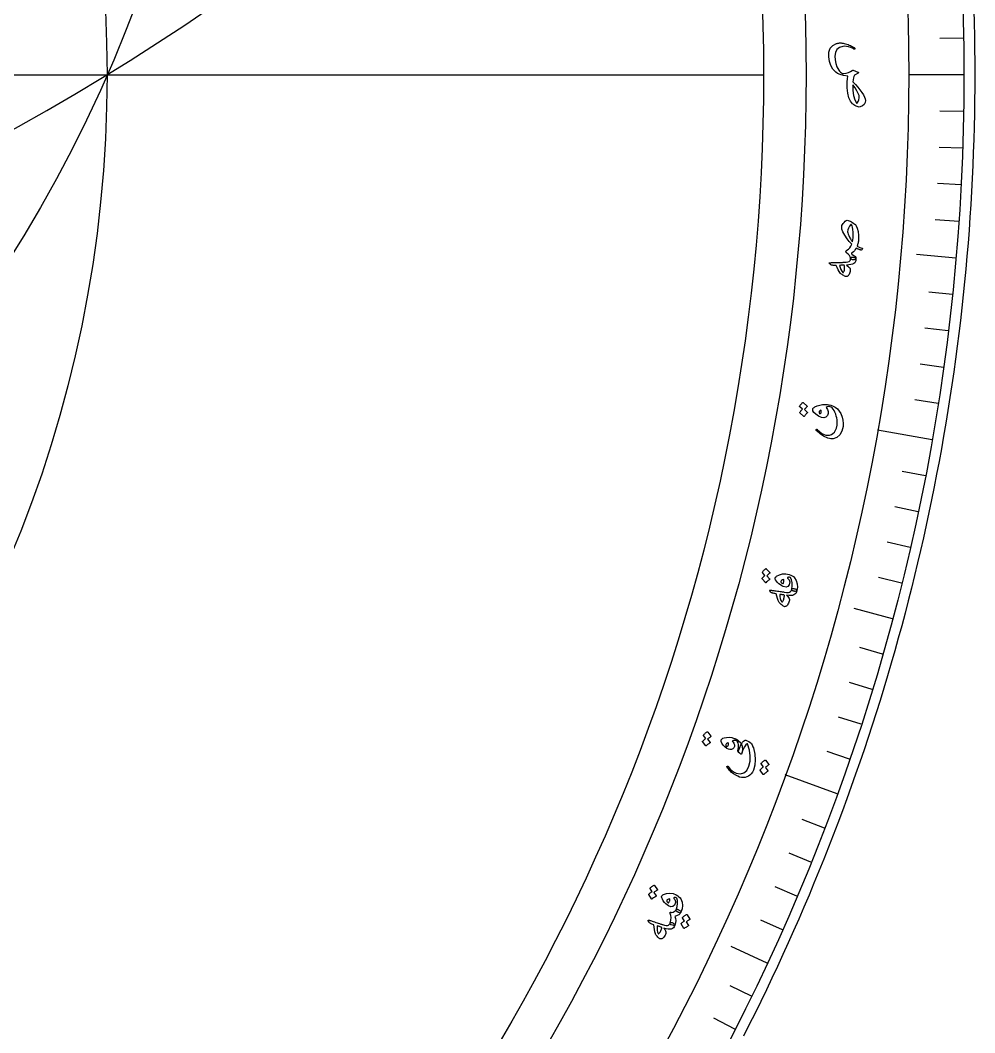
# Model space of a CAD drawing. Header units: millimetres. Extents: x -91 to 91, y -91 to 118.
# Drawn here: x 49.87 to 91, y -41.26 to 2.35 of the extents above; entities that cross this region are included whole.
import ezdxf

# ---------------------------------------------------------------- set-up
doc = ezdxf.new("R2010")
doc.units = ezdxf.units.MM
for name, color, linetype in [('CUT_OUTER', 1, 'Continuous'), ('ENGRAVE', 7, 'Continuous'), ('ENGRAVE_FINE', 8, 'Continuous'), ('TEXT', 5, 'Continuous')]:
    doc.layers.add(name, color=color, linetype=linetype)

msp = doc.modelspace()

# ---------------------------------------------------------------- linework, layer by layer
at = {"layer": 'CUT_OUTER'}
msp.add_lwpolyline([(90.9572, 2.7914), (90.9726, 2.2333), (90.9846, 1.675), (90.9931, 1.1167), (90.9983, 0.5584), (91, 0), (90.9983, -0.5584), (90.9931, -1.1167), (90.9846, -1.675), (90.9726, -2.2333), (90.9572, -2.7914), (90.9383, -3.3495), (90.9161, -3.9074), (90.8904, -4.4652), (90.8613, -5.0228), (90.8287, -5.5802), (90.7928, -6.1374), (90.7534, -6.6944), (90.7106, -7.2511), (90.6644, -7.8076), (90.6148, -8.3637), (90.5618, -8.9196), (90.5054, -9.4751), (90.4455, -10.0302), (90.3823, -10.585), (90.3156, -11.1394), (90.2456, -11.6933), (90.1721, -12.2468), (90.0953, -12.7999), (90.0151, -13.3525), (89.9314, -13.9045), (89.8444, -14.4561), (89.754, -15.0071), (89.6603, -15.5575), (89.5631, -16.1074), (89.4626, -16.6566), (89.3587, -17.2052), (89.2515, -17.7532), (89.1408, -18.3005), (89.0269, -18.8471), (88.9096, -19.393), (88.7889, -19.9382), (88.6649, -20.4826), (88.5375, -21.0263), (88.4069, -21.5691), (88.2728, -22.1112), (88.1355, -22.6524), (87.9949, -23.1928), (87.8509, -23.7323), (87.7036, -24.2709), (87.553, -24.8085), (87.3992, -25.3453), (87.242, -25.8811), (87.0816, -26.4159), (86.9178, -26.9497), (86.7508, -27.4825), (86.5806, -28.0143), (86.4071, -28.545), (86.2303, -29.0747), (86.0503, -29.6032), (85.867, -30.1307), (85.6805, -30.657), (85.4908, -31.1821), (85.2979, -31.7061), (85.1017, -32.2289), (84.9023, -32.7504), (84.6998, -33.2708), (84.4941, -33.7899), (84.2851, -34.3077), (84.073, -34.8242), (83.8578, -35.3394), (83.6394, -35.8533), (83.4178, -36.3658), (83.1931, -36.877), (82.9652, -37.3867), (82.7343, -37.8951), (82.5002, -38.402), (82.263, -38.9075), (82.0227, -39.4115), (81.7794, -39.9141), (81.5329, -40.4151), (81.2834, -40.9146), (81.0308, -41.4126)], dxfattribs=at)
at = {"layer": 'ENGRAVE'}
for points in [[(-81.9, 0), (81.9, 0)], [(90.5359, 0), (88.1535, 0)], [(90.1914, -7.8907), (88.4962, -7.7424)], [(89.1605, -15.7214), (86.8143, -15.3077)], [(87.451, -23.4324), (85.8072, -22.992)], [(85.0759, -30.9651), (82.8372, -30.1503)], [(82.0534, -38.2621), (80.5111, -37.543)]]:
    msp.add_lwpolyline(points, dxfattribs=at)
for centre, radius in [((0, 0), 90.5359), ((0, 0), 88.1535), ((0, 0), 83.7291), ((0, 0), 81.9), ((0, 23.4034), 58.4966), ((0, 0), 53.6109)]:
    msp.add_circle(centre, radius, dxfattribs=at)
msp.add_arc((0, 87.485), 102.6048, 219.725372, 320.274628, dxfattribs=at)
at = {"layer": 'ENGRAVE_FINE'}
for points in [[(90.5221, 1.5801), (89.5012, 1.5623)], [(90.5221, -1.5801), (89.5012, -1.5623)], [(90.4807, -3.1597), (89.4603, -3.124)], [(90.4118, -4.7383), (89.3922, -4.6848)], [(90.3154, -6.3155), (89.2968, -6.2442)], [(90.0399, -9.4636), (89.0245, -9.3569)], [(89.8611, -11.0336), (88.8476, -10.9091)], [(89.6548, -12.6002), (88.6437, -12.4581)], [(89.4213, -14.1629), (88.4128, -14.0032)], [(88.8725, -17.2751), (87.8702, -17.0802)], [(88.5575, -18.8235), (87.5588, -18.6112)], [(88.2155, -20.3661), (87.2206, -20.1365)], [(87.8466, -21.9026), (86.8559, -21.6556)], [(87.0287, -24.9551), (86.0472, -24.6736)], [(86.5799, -26.4701), (85.6035, -26.1716)], [(86.1048, -27.9771), (85.1337, -27.6616)], [(85.6034, -29.4756), (84.638, -29.1432)], [(84.5225, -32.4452), (83.5693, -32.0793)], [(83.9434, -33.9153), (82.9968, -33.5329)], [(83.3387, -35.3752), (82.3989, -34.9763)], [(82.7087, -36.8243), (81.7759, -36.409)], [(81.3731, -39.6883), (80.4554, -39.2407)], [(80.6681, -41.1024), (79.7583, -40.6389)]]:
    msp.add_lwpolyline(points, dxfattribs=at)
at = {"layer": 'TEXT'}
for points in [[(86.2908, -1.1088), (86.2766, -1.1979), (86.2339, -1.2731), (86.1626, -1.3344), (86.0629, -1.3817), (86.025, -1.3865), (85.9827, -1.3817), (85.9362, -1.3672), (85.8853, -1.3431), (85.8365, -1.3156), (85.7958, -1.2908), (85.7633, -1.2687), (85.7391, -1.2492), (85.6491, -1.1367), (85.5797, -0.9853), (85.5308, -0.795), (85.502, -0.5658), (85.4962, -0.4279), (85.4996, -0.2962), (85.5123, -0.1705), (85.5344, -0.0508), (85.3479, -0.0225), (85.1979, 0.0139), (85.0844, 0.0584), (85.0075, 0.111), (84.8888, 0.2487), (84.7999, 0.4051), (84.7408, 0.5802), (84.7114, 0.7742), (84.719, 0.9787), (84.7766, 1.1428), (84.8844, 1.2666), (85.0427, 1.3502), (85.0673, 1.3575), (85.0931, 1.3636), (85.12, 1.3684), (85.148, 1.372), (85.177, 1.3741), (85.2068, 1.3743), (85.2375, 1.3725), (85.269, 1.3689), (85.3247, 1.361), (85.3797, 1.3504), (85.4339, 1.3374), (85.4873, 1.3217), (85.5399, 1.3036), (85.5913, 1.2833), (85.6417, 1.2607), (85.691, 1.2358), (85.711, 1.2248), (85.7301, 1.2138), (85.7482, 1.203), (85.7654, 1.1924), (85.7816, 1.182), (85.7969, 1.1721), (85.8111, 1.1627), (85.8245, 1.1537), (85.832, 1.1473), (85.8367, 1.1405), (85.8386, 1.1334), (85.8376, 1.1259), (85.8346, 1.1179), (85.8307, 1.1118), (85.8259, 1.1076), (85.82, 1.1052), (85.8133, 1.1045), (85.806, 1.1051), (85.798, 1.1069), (85.7894, 1.1099), (85.761, 1.1282), (85.7298, 1.1454), (85.6957, 1.1617), (85.6587, 1.1769), (85.5642, 1.2086), (85.4754, 1.2276), (85.3921, 1.2341), (85.3144, 1.2279), (85.1673, 1.1785), (85.0611, 1.0911), (84.9956, 0.9655), (84.9708, 0.8018), (84.9796, 0.644), (85.0107, 0.4906), (85.064, 0.3417), (85.1397, 0.1971), (85.1712, 0.1534), (85.2092, 0.1157), (85.254, 0.084), (85.3054, 0.0582), (85.3125, 0.0552), (85.3213, 0.0538), (85.3316, 0.054), (85.3436, 0.0557), (85.4574, 0.0781), (85.5573, 0.1073), (85.6431, 0.1431), (85.7149, 0.1857), (85.7281, 0.1941), (85.7397, 0.1991), (85.7497, 0.2005), (85.7582, 0.1985), (85.967, 0.1199), (85.9828, 0.1086), (85.9893, 0.0976), (85.9866, 0.0869), (85.9747, 0.0765), (85.8144, -0.0178), (85.7905, -0.0683), (85.7723, -0.133), (85.7597, -0.212), (85.7528, -0.3053), (85.8603, -0.4167), (85.9598, -0.5286), (86.0511, -0.6411), (86.1343, -0.754), (86.2035, -0.862), (86.2526, -0.9572), (86.2817, -1.0395), (86.2908, -1.1088)], [(85.9125, -1.2288), (85.9731, -1.1514), (86.0101, -1.07), (86.0235, -0.9848), (86.0133, -0.8959), (85.9804, -0.7992), (85.9255, -0.6884), (85.8487, -0.5636), (85.7497, -0.4249), (85.7473, -0.6763), (85.7735, -0.894), (85.8285, -1.0781), (85.9125, -1.2288)], [(85.2692, -6.5342), (85.2774, -6.4953), (85.2965, -6.4523), (85.3264, -6.4049), (85.3671, -6.3532), (85.4116, -6.3084), (85.4555, -6.2794), (85.4989, -6.2663), (85.5417, -6.2692), (85.5841, -6.2831), (85.631, -6.3038), (85.6826, -6.3313), (85.7388, -6.3655), (85.7899, -6.4001), (85.8291, -6.4292), (85.8562, -6.4525), (85.8713, -6.4701), (85.9362, -6.601), (85.9781, -6.7489), (85.9971, -6.9138), (85.993, -7.0955), (85.9893, -7.1323), (85.9844, -7.1686), (85.9782, -7.2046), (85.9707, -7.2401), (85.9622, -7.275), (85.9528, -7.3092), (85.9424, -7.3427), (85.9311, -7.3754), (85.9536, -7.3894), (85.9947, -7.4085), (86.0546, -7.4328), (86.1331, -7.4623), (86.1483, -7.4697), (86.1564, -7.481), (86.1575, -7.4963), (86.1515, -7.5154), (86.1408, -7.5312), (86.1275, -7.5416), (86.1114, -7.5466), (86.0926, -7.5463), (86.0697, -7.5399), (86.0459, -7.5325), (86.0212, -7.5241), (85.9957, -7.5147), (85.9695, -7.504), (85.9428, -7.492), (85.9155, -7.4787), (85.8877, -7.4641), (85.8521, -7.5242), (85.8127, -7.5769), (85.7694, -7.6222), (85.7223, -7.6599), (85.7068, -7.6709), (85.6954, -7.6813), (85.6883, -7.691), (85.6854, -7.7002), (85.687, -7.7081), (85.6929, -7.7163), (85.7033, -7.7249), (85.7182, -7.7339), (85.7924, -7.7785), (85.8441, -7.8249), (85.8732, -7.8732), (85.8798, -7.9232), (85.8775, -7.9296), (85.8716, -7.936), (85.8622, -7.9423), (85.8493, -7.9487), (85.8028, -7.9612), (85.7633, -7.967), (85.7308, -7.9661), (85.7053, -7.9584), (85.6836, -7.9455), (85.6675, -7.9319), (85.6569, -7.9174), (85.6517, -7.9022), (85.6339, -7.8367), (85.5988, -7.775), (85.5464, -7.7173), (85.4766, -7.6636), (85.4631, -7.6523), (85.4539, -7.6392), (85.449, -7.6242), (85.4484, -7.6074), (85.4524, -7.5895), (85.461, -7.574), (85.4741, -7.5608), (85.4919, -7.5499), (85.555, -7.5078), (85.6103, -7.4515), (85.658, -7.3811), (85.6978, -7.2965), (85.6435, -7.2362), (85.5929, -7.1776), (85.5459, -7.1206), (85.5026, -7.0652), (85.3959, -6.9067), (85.3214, -6.7655), (85.2791, -6.6414), (85.2692, -6.5342)], [(85.6634, -6.4519), (85.601, -6.5222), (85.5565, -6.5983), (85.5301, -6.6802), (85.5216, -6.768), (85.5274, -6.8087), (85.543, -6.8591), (85.5684, -6.9192), (85.6034, -6.9892), (85.6228, -7.0251), (85.6411, -7.0581), (85.6584, -7.0882), (85.6747, -7.1153), (85.6901, -7.1395), (85.7048, -7.1607), (85.7187, -7.179), (85.7319, -7.1943), (85.7468, -7.1139), (85.7561, -7.0183), (85.7598, -6.9075), (85.7579, -6.7815), (85.7501, -6.6601), (85.7358, -6.5654), (85.7153, -6.4975), (85.6886, -6.4563), (85.6827, -6.45), (85.6765, -6.4471), (85.6701, -6.4478), (85.6634, -6.4519)], [(84.7381, -8.1299), (84.7237, -8.1136), (84.7229, -8.1018), (84.7358, -8.0945), (84.7623, -8.0916), (84.7781, -8.0914), (84.8, -8.0908), (84.8281, -8.0898), (84.8623, -8.0885), (84.9028, -8.0869), (84.9501, -8.0854), (85.0041, -8.0839), (85.0648, -8.0823), (85.1245, -8.0807), (85.1779, -8.0793), (85.2251, -8.0782), (85.266, -8.0772), (85.3005, -8.0764), (85.3284, -8.0757), (85.3498, -8.0753), (85.3646, -8.075), (85.4582, -8.0708), (85.5317, -8.0588), (85.5851, -8.0392), (85.6185, -8.0119), (85.6324, -7.9917), (85.6425, -7.9667), (85.649, -7.9369), (85.6517, -7.9022), (85.6569, -7.882), (85.6684, -7.8672), (85.686, -7.8578), (85.7098, -7.8537), (85.7381, -7.854), (85.7664, -7.8576), (85.7946, -7.8644), (85.823, -7.8743), (85.8468, -7.886), (85.8642, -7.898), (85.8752, -7.9105), (85.8798, -7.9232), (85.873, -7.9899), (85.8556, -8.0463), (85.8276, -8.0923), (85.7891, -8.128), (85.7348, -8.1559), (85.6649, -8.1765), (85.5795, -8.1898), (85.4784, -8.1958), (85.5356, -8.2375), (85.5797, -8.2786), (85.6108, -8.3191), (85.6288, -8.359), (85.6336, -8.3904), (85.633, -8.4268), (85.6272, -8.468), (85.6161, -8.5142), (85.6001, -8.5625), (85.5829, -8.6026), (85.5647, -8.6346), (85.5453, -8.6585), (85.5225, -8.677), (85.4994, -8.6884), (85.4761, -8.6928), (85.4526, -8.6901), (85.4237, -8.6812), (85.3921, -8.6679), (85.3578, -8.6502), (85.3207, -8.6281), (85.2837, -8.6039), (85.2543, -8.583), (85.2325, -8.5655), (85.2185, -8.5513), (85.1628, -8.4749), (85.1115, -8.3926), (85.0645, -8.3045), (85.0218, -8.2106), (84.9729, -8.2092), (84.9307, -8.2075), (84.8953, -8.2055), (84.8666, -8.2032), (84.8427, -8.1995), (84.8215, -8.1932), (84.8032, -8.1843), (84.7877, -8.1728)], [(85.1781, -8.2078), (85.2007, -8.3025), (85.2319, -8.3841), (85.2716, -8.4525), (85.32, -8.5078), (85.327, -8.5118), (85.3336, -8.5124), (85.34, -8.5093), (85.3461, -8.5027), (85.36, -8.4774), (85.3715, -8.4496), (85.3805, -8.4193), (85.387, -8.3866), (85.391, -8.3513), (85.3925, -8.3136), (85.3916, -8.2733), (85.3881, -8.2306), (85.3867, -8.224), (85.3837, -8.2168), (85.3791, -8.2092), (85.3731, -8.2011), (85.3522, -8.2006), (85.3303, -8.2005), (85.3074, -8.2007), (85.2835, -8.2014), (85.2587, -8.2024), (85.2328, -8.2039), (85.2059, -8.2057), (85.1781, -8.2078)], [(83.4561, -14.2959), (83.4535, -14.2923), (83.4523, -14.2876), (83.4527, -14.2819), (83.4545, -14.2752), (83.4679, -14.2524), (83.4821, -14.2306), (83.4971, -14.2096), (83.513, -14.1896), (83.5298, -14.1704), (83.5478, -14.1518), (83.5669, -14.134), (83.5872, -14.1167), (83.5931, -14.1137), (83.5989, -14.113), (83.6046, -14.1144), (83.6103, -14.1181), (83.7807, -14.2696), (83.7827, -14.2733), (83.7819, -14.2781), (83.7783, -14.2841), (83.7719, -14.2911), (83.7664, -14.2958), (83.7585, -14.3036), (83.7483, -14.3145), (83.7358, -14.3285), (83.7209, -14.3457), (83.7032, -14.3663), (83.6829, -14.3903), (83.6598, -14.4177), (83.7915, -14.5377), (83.7953, -14.5428), (83.7954, -14.5486), (83.7918, -14.555), (83.7846, -14.5621), (83.7784, -14.5682), (83.769, -14.5779), (83.7563, -14.5913), (83.7405, -14.6082), (83.7213, -14.629), (83.6989, -14.654), (83.6731, -14.6833), (83.6439, -14.7167), (83.6395, -14.7199), (83.6354, -14.721), (83.6317, -14.7198), (83.6285, -14.7165), (83.4667, -14.563), (83.4641, -14.5593), (83.463, -14.5547), (83.4634, -14.549), (83.4652, -14.5423), (83.4756, -14.5227), (83.487, -14.504), (83.4994, -14.486), (83.5128, -14.4689), (83.527, -14.4525), (83.5419, -14.4369), (83.5575, -14.4221), (83.5737, -14.4079)], [(84.0205, -14.3926), (84.0291, -14.37), (84.047, -14.3471), (84.0744, -14.3238), (84.1111, -14.3002), (84.2072, -14.2552), (84.3178, -14.2234), (84.4428, -14.2049), (84.5824, -14.1996), (84.6545, -14.2034), (84.7265, -14.2135), (84.7984, -14.2301), (84.8702, -14.2531), (84.9835, -14.3101), (85.0814, -14.386), (85.1637, -14.4808), (85.2305, -14.5946), (85.2874, -14.7394), (85.3226, -14.8796), (85.3362, -15.0153), (85.3281, -15.1462), (85.2758, -15.3553), (85.187, -15.5138), (85.0618, -15.6218), (84.9005, -15.6791), (84.8485, -15.6829), (84.7938, -15.6789), (84.7362, -15.6673), (84.6759, -15.648), (84.6106, -15.623), (84.546, -15.5929), (84.4822, -15.5578), (84.4191, -15.5177), (84.3567, -15.4731), (84.2949, -15.4244), (84.2336, -15.3717), (84.1729, -15.315), (84.1667, -15.3072), (84.1634, -15.2997), (84.1629, -15.2924), (84.1654, -15.2852), (84.1696, -15.2778), (84.1742, -15.272), (84.1792, -15.2679), (84.1845, -15.2655), (84.1917, -15.2642), (84.1993, -15.2656), (84.2075, -15.2696), (84.2161, -15.2764), (84.319, -15.371), (84.4153, -15.4432), (84.505, -15.493), (84.5882, -15.5202), (84.6688, -15.5282), (84.7462, -15.5193), (84.8201, -15.4935), (84.8906, -15.4508), (84.9543, -15.3894), (85.0047, -15.31), (85.0417, -15.2125), (85.0654, -15.0969), (85.0725, -15.0168), (85.073, -14.9366), (85.067, -14.8564), (85.0545, -14.7763), (85.0353, -14.6964), (85.0091, -14.6168), (84.9761, -14.5375), (84.9361, -14.4586), (84.8969, -14.3959), (84.8562, -14.3479), (84.8139, -14.3145), (84.7701, -14.2958), (84.726, -14.2895), (84.6828, -14.2934), (84.6404, -14.3074), (84.5989, -14.3315), (84.6526, -14.4202), (84.6789, -14.506), (84.6779, -14.5888), (84.6496, -14.6685), (84.5872, -14.7433), (84.5034, -14.7736), (84.3984, -14.7594), (84.272, -14.7009), (84.1525, -14.6211), (84.0708, -14.5431), (84.0268, -14.467), (84.0205, -14.3926)], [(84.3663, -14.4389), (84.3356, -14.4601), (84.3126, -14.4812), (84.2973, -14.5024), (84.2898, -14.5237), (84.2899, -14.5428), (84.2966, -14.5628), (84.3099, -14.5837), (84.3299, -14.6053), (84.3486, -14.5907), (84.3639, -14.5732), (84.3758, -14.5528), (84.3843, -14.5296), (84.387, -14.5072), (84.385, -14.4846), (84.378, -14.4619), (84.3663, -14.4389)], [(81.8491, -21.4402), (81.8468, -21.4363), (81.8461, -21.4316), (81.8469, -21.4259), (81.8492, -21.4194), (81.8646, -21.3979), (81.8806, -21.3774), (81.8974, -21.3578), (81.9149, -21.3392), (81.9333, -21.3216), (81.9528, -21.3047), (81.9735, -21.2885), (81.9952, -21.2732), (82.0013, -21.2707), (82.0071, -21.2704), (82.0127, -21.2723), (82.018, -21.2765), (82.1748, -21.4421), (82.1764, -21.4459), (82.1752, -21.4507), (82.1711, -21.4563), (82.1641, -21.4628), (82.1582, -21.4669), (82.1497, -21.474), (82.1386, -21.4839), (82.125, -21.4968), (82.1086, -21.5127), (82.0892, -21.5317), (82.0668, -21.5538), (82.0415, -21.579), (82.1623, -21.7099), (82.1657, -21.7153), (82.1653, -21.7211), (82.1612, -21.7272), (82.1534, -21.7336), (82.1467, -21.7392), (82.1365, -21.748), (82.1227, -21.7602), (82.1054, -21.7757), (82.0846, -21.7947), (82.06, -21.8177), (82.0318, -21.8446), (81.9999, -21.8753), (81.9952, -21.8782), (81.9911, -21.8789), (81.9875, -21.8774), (81.9845, -21.8738), (81.8366, -21.707), (81.8344, -21.7031), (81.8337, -21.6984), (81.8345, -21.6928), (81.8369, -21.6863), (81.849, -21.6677), (81.8619, -21.65), (81.8758, -21.6332), (81.8907, -21.6173), (81.9062, -21.6022), (81.9224, -21.588), (81.9392, -21.5745), (81.9566, -21.5619)], [(82.4022, -21.6687), (82.4091, -21.6525), (82.4214, -21.6358), (82.439, -21.6185), (82.4621, -21.6007), (82.5896, -21.5319), (82.7224, -21.4952), (82.8606, -21.491), (83.0041, -21.5191), (83.0758, -21.5458), (83.1374, -21.5781), (83.189, -21.616), (83.2306, -21.6596), (83.307, -21.7859), (83.3496, -21.9211), (83.3585, -22.0652), (83.3336, -22.2179), (83.326, -22.2319), (83.312, -22.2419), (83.2915, -22.2479), (83.2645, -22.2498), (83.25, -22.2493), (83.2354, -22.2476), (83.2208, -22.2448), (83.2063, -22.2408), (83.1921, -22.2361), (83.1786, -22.2311), (83.1658, -22.2258), (83.1538, -22.2202), (83.1338, -22.2077), (83.1202, -22.1934), (83.113, -22.1771), (83.1122, -22.1589), (83.1313, -22.0091), (83.1284, -21.8741), (83.1037, -21.754), (83.0572, -21.6487), (83.0215, -21.6438), (82.9926, -21.6417), (82.9706, -21.6424), (82.9554, -21.6458), (82.9417, -21.6511), (82.9322, -21.6568), (82.9268, -21.663), (82.9255, -21.6695), (82.9259, -21.6744), (82.9271, -21.6785), (82.9292, -21.6818), (82.9322, -21.6844), (82.9746, -21.7208), (83.0045, -21.7599), (83.0218, -21.8017), (83.0266, -21.846), (83.0048, -21.9656), (82.9516, -22.0376), (82.8672, -22.0621), (82.7517, -22.0391), (82.6892, -22.0119), (82.6267, -21.9743), (82.5645, -21.9263), (82.5023, -21.8678), (82.4508, -21.81), (82.4169, -21.7575), (82.4007, -21.7104), (82.4022, -21.6687)], [(82.6467, -21.8195), (82.6472, -21.8457), (82.6604, -21.8697), (82.6864, -21.8915), (82.7251, -21.9111), (82.7316, -21.9127), (82.7364, -21.9134), (82.7393, -21.9134), (82.7405, -21.9126), (82.7531, -21.8895), (82.7629, -21.8653), (82.7701, -21.8401), (82.7745, -21.8139), (82.7757, -21.79), (82.7737, -21.7696), (82.7684, -21.7527), (82.76, -21.7391), (82.7132, -21.7564), (82.6787, -21.7755), (82.6565, -21.7965), (82.6467, -21.8195)], [(82.1734, -22.2301), (82.1619, -22.2116), (82.1631, -22.1999), (82.177, -22.1948), (82.2036, -22.1964), (82.2193, -22.1988), (82.241, -22.2019), (82.2688, -22.2057), (82.3027, -22.2101), (82.343, -22.2154), (82.3899, -22.2218), (82.4433, -22.2293), (82.5034, -22.238), (82.5625, -22.2464), (82.6154, -22.254), (82.6621, -22.2608), (82.7026, -22.2667), (82.7368, -22.2717), (82.7644, -22.2757), (82.7856, -22.2789), (82.8002, -22.2811), (82.8932, -22.2926), (82.9676, -22.2931), (83.0236, -22.2828), (83.0611, -22.2614), (83.0782, -22.2439), (83.0924, -22.2209), (83.1037, -22.1926), (83.1122, -22.1589), (83.1208, -22.1399), (83.1345, -22.1272), (83.1535, -22.1208), (83.1777, -22.1208), (83.2055, -22.1259), (83.2327, -22.1341), (83.2595, -22.1456), (83.2857, -22.1601), (83.3073, -22.1756), (83.3224, -22.1904), (83.3312, -22.2045), (83.3336, -22.2179), (83.3157, -22.2825), (83.289, -22.3351), (83.2537, -22.3758), (83.2098, -22.4045), (83.1516, -22.4229), (83.0793, -22.4315), (82.9928, -22.4303), (82.8921, -22.4193), (82.9415, -22.4699), (82.9781, -22.5179), (83.002, -22.563), (83.013, -22.6054), (83.0124, -22.6371), (83.0058, -22.6729), (82.9931, -22.7126), (82.9744, -22.7563), (82.9505, -22.8012), (82.9269, -22.8378), (82.9036, -22.8663), (82.8805, -22.8866), (82.8549, -22.901), (82.8302, -22.9084), (82.8065, -22.9088), (82.7838, -22.9022), (82.7568, -22.8886), (82.7279, -22.8702), (82.697, -22.847), (82.6642, -22.8189), (82.6317, -22.7889), (82.6062, -22.7634), (82.5877, -22.7425), (82.5762, -22.7261), (82.5342, -22.6414), (82.4974, -22.5517), (82.4659, -22.457), (82.4396, -22.3573), (82.3916, -22.3477), (82.3503, -22.3389), (82.3156, -22.331), (82.2877, -22.3239), (82.2648, -22.3162), (82.245, -22.3065), (82.2285, -22.2946), (82.2151, -22.2807)], [(82.594, -22.3807), (82.6005, -22.4779), (82.6175, -22.5635), (82.6452, -22.6376), (82.6836, -22.7002), (82.6898, -22.7054), (82.6963, -22.707), (82.7031, -22.7051), (82.7102, -22.6996), (82.7282, -22.677), (82.7442, -22.6515), (82.7581, -22.6232), (82.77, -22.592), (82.7799, -22.5579), (82.7877, -22.5209), (82.7935, -22.4811), (82.7973, -22.4384), (82.797, -22.4316), (82.7952, -22.424), (82.792, -22.4158), (82.7874, -22.4068), (82.7669, -22.4028), (82.7453, -22.399), (82.7227, -22.3954), (82.6991, -22.3921), (82.6744, -22.3889), (82.6487, -22.386), (82.6219, -22.3833), (82.594, -22.3807)], [(79.3107, -28.4583), (79.3088, -28.4543), (79.3085, -28.4495), (79.3098, -28.444), (79.3127, -28.4378), (79.3298, -28.4178), (79.3476, -28.3988), (79.366, -28.3809), (79.385, -28.3641), (79.4049, -28.3482), (79.4258, -28.3331), (79.4478, -28.319), (79.4707, -28.3056), (79.477, -28.3037), (79.4828, -28.304), (79.4882, -28.3064), (79.4932, -28.311), (79.6349, -28.4893), (79.6362, -28.4933), (79.6345, -28.4978), (79.63, -28.503), (79.6225, -28.5089), (79.6162, -28.5124), (79.6071, -28.5187), (79.5952, -28.5276), (79.5805, -28.5391), (79.5628, -28.5534), (79.5419, -28.5706), (79.5177, -28.5905), (79.4903, -28.6133), (79.5992, -28.7539), (79.6021, -28.7596), (79.6012, -28.7653), (79.5966, -28.771), (79.5883, -28.7767), (79.5811, -28.7816), (79.5702, -28.7895), (79.5554, -28.8003), (79.5369, -28.8142), (79.5144, -28.8312), (79.488, -28.8518), (79.4576, -28.876), (79.4231, -28.9037), (79.4182, -28.906), (79.414, -28.9063), (79.4106, -28.9046), (79.4079, -28.9008), (79.2752, -28.722), (79.2733, -28.718), (79.273, -28.7132), (79.2743, -28.7077), (79.2772, -28.7015), (79.2909, -28.6841), (79.3053, -28.6677), (79.3206, -28.6523), (79.3368, -28.6378), (79.3536, -28.6243), (79.3709, -28.6116), (79.3888, -28.5997), (79.4072, -28.5887)], [(80.198, -28.562), (80.3088, -28.5396), (80.4189, -28.5352), (80.5283, -28.5489), (80.637, -28.5809), (80.6607, -28.5897), (80.6838, -28.5992), (80.7064, -28.6093), (80.7284, -28.62), (80.7497, -28.6314), (80.7701, -28.6433), (80.7897, -28.6557), (80.8084, -28.6686), (80.921, -28.7774), (80.9815, -28.9108), (80.9899, -29.0688), (80.9458, -29.2512), (80.9409, -29.2596), (80.934, -29.2633), (80.9251, -29.2621), (80.9143, -29.2561), (80.8895, -29.237), (80.8628, -29.2131), (80.8341, -29.1844), (80.8034, -29.151), (80.7985, -29.1445), (80.7955, -29.1373), (80.7944, -29.1295), (80.7953, -29.121), (80.8164, -28.98), (80.8183, -28.8627), (80.8012, -28.7691), (80.7651, -28.6992), (80.7464, -28.6821), (80.7216, -28.6716), (80.6907, -28.6677), (80.6538, -28.6704), (80.635, -28.6732), (80.6182, -28.6766), (80.6033, -28.6807), (80.5904, -28.6856), (80.5789, -28.6909), (80.5685, -28.6966), (80.5592, -28.7027), (80.5509, -28.7092), (80.5876, -28.751), (80.6152, -28.7901), (80.6336, -28.8267), (80.6427, -28.8607), (80.6433, -28.9339), (80.6221, -28.9917), (80.579, -29.0337), (80.5142, -29.0602), (80.4509, -29.0658), (80.3858, -29.0522), (80.3189, -29.0195), (80.25, -28.9675), (80.1574, -28.8759), (80.0972, -28.7928), (80.0694, -28.7182), (80.0741, -28.6518), (80.0889, -28.6236), (80.1145, -28.5992), (80.1509, -28.5787), (80.198, -28.562)], [(80.272, -28.8463), (80.2698, -28.8609), (80.2725, -28.8787), (80.2802, -28.8997), (80.2929, -28.9237), (80.301, -28.9317), (80.3113, -28.9344), (80.3239, -28.9319), (80.3387, -28.9241), (80.3701, -28.896), (80.3868, -28.8619), (80.3886, -28.8219), (80.3757, -28.7759), (80.3722, -28.7706), (80.3678, -28.7677), (80.3626, -28.7671), (80.3565, -28.769), (80.3244, -28.7894), (80.2996, -28.8091), (80.2821, -28.8281), (80.272, -28.8463)], [(80.8145, -29.1577), (80.824, -29.1215), (80.8346, -29.085), (80.8463, -29.0483), (80.8591, -29.0112), (80.8731, -28.9741), (80.8884, -28.9371), (80.9049, -28.9002), (80.9228, -28.8634), (80.9594, -28.7961), (80.9978, -28.7419), (81.0378, -28.7008), (81.0796, -28.6728), (81.1043, -28.6645), (81.1321, -28.6636), (81.163, -28.6703), (81.197, -28.6845), (81.2653, -28.7222), (81.3196, -28.7577), (81.3598, -28.7909), (81.3859, -28.8219), (81.4065, -28.8567), (81.426, -28.8973), (81.4445, -28.9436), (81.4619, -28.9958), (81.524, -29.2564), (81.5444, -29.5024), (81.5233, -29.7335), (81.4607, -29.9494), (81.4196, -30.0327), (81.3704, -30.104), (81.3129, -30.1634), (81.2473, -30.2107), (81.1764, -30.2452), (81.1031, -30.2661), (81.0274, -30.2732), (80.9494, -30.2668), (80.8687, -30.2473), (80.7853, -30.2151), (80.6992, -30.1702), (80.6102, -30.1128), (80.5654, -30.0799), (80.5235, -30.046), (80.4845, -30.011), (80.4485, -29.9748), (80.4151, -29.9379), (80.3842, -29.9003), (80.3557, -29.8622), (80.3297, -29.8234), (80.3241, -29.8096), (80.3232, -29.7986), (80.3271, -29.7904), (80.3358, -29.785), (80.348, -29.7822), (80.3594, -29.7836), (80.3699, -29.789), (80.3796, -29.7985), (80.464, -29.9016), (80.5493, -29.9831), (80.6354, -30.043), (80.7226, -30.0811), (80.9017, -30.1075), (81.0517, -30.0668), (81.1725, -29.959), (81.2638, -29.7839), (81.3182, -29.5663), (81.3275, -29.3332), (81.2916, -29.0851), (81.2103, -28.8221), (81.2075, -28.8182), (81.2036, -28.8163), (81.1987, -28.8164), (81.1927, -28.8185), (81.1376, -28.8634), (81.0779, -28.9513), (81.0135, -29.0822), (80.9441, -29.256), (80.9397, -29.2643), (80.9345, -29.2675), (80.9284, -29.2657), (80.9214, -29.2587)], [(81.7984, -29.6774), (81.7965, -29.6733), (81.7963, -29.6684), (81.7977, -29.6627), (81.8007, -29.6562), (81.8182, -29.6355), (81.8363, -29.6159), (81.855, -29.5974), (81.8743, -29.5799), (81.8945, -29.5634), (81.9157, -29.5478), (81.9379, -29.5331), (81.9611, -29.5192), (81.9674, -29.5172), (81.9733, -29.5174), (81.9787, -29.5198), (81.9836, -29.5245), (82.1233, -29.7071), (82.1246, -29.7111), (82.1229, -29.7158), (82.1182, -29.7212), (82.1106, -29.7273), (82.1043, -29.731), (82.0951, -29.7375), (82.083, -29.7467), (82.0681, -29.7587), (82.0501, -29.7735), (82.0288, -29.7913), (82.0043, -29.812), (81.9765, -29.8356), (82.0839, -29.9796), (82.0866, -29.9854), (82.0857, -29.9913), (82.081, -29.9971), (82.0726, -30.003), (82.0653, -30.0081), (82.0542, -30.0163), (82.0392, -30.0276), (82.0204, -30.0419), (81.9976, -30.0596), (81.9708, -30.081), (81.9399, -30.1061), (81.905, -30.1348), (81.9, -30.1373), (81.8958, -30.1376), (81.8924, -30.1358), (81.8897, -30.1319), (81.759, -29.9489), (81.7571, -29.9448), (81.7569, -29.9399), (81.7583, -29.9342), (81.7613, -29.9278), (81.7753, -29.9098), (81.79, -29.8929), (81.8056, -29.8769), (81.822, -29.8619), (81.8391, -29.8478), (81.8567, -29.8347), (81.8748, -29.8223), (81.8934, -29.8109)], [(77.0099, -35.0488), (77.0084, -35.0446), (77.0084, -35.0399), (77.0102, -35.0344), (77.0136, -35.0284), (77.0324, -35.0098), (77.0517, -34.9923), (77.0716, -34.9759), (77.092, -34.9606), (77.1131, -34.9463), (77.1352, -34.933), (77.1583, -34.9206), (77.1823, -34.9091), (77.1887, -34.9077), (77.1945, -34.9084), (77.1997, -34.9113), (77.2042, -34.9163), (77.3306, -35.1061), (77.3315, -35.1102), (77.3295, -35.1146), (77.3245, -35.1195), (77.3165, -35.1247), (77.31, -35.1278), (77.3004, -35.1333), (77.2878, -35.1412), (77.2722, -35.1516), (77.2533, -35.1644), (77.231, -35.1798), (77.2052, -35.1979), (77.176, -35.2184), (77.2728, -35.3679), (77.2751, -35.3738), (77.2738, -35.3795), (77.2687, -35.3848), (77.26, -35.3898), (77.2524, -35.3941), (77.2408, -35.4011), (77.2251, -35.4107), (77.2055, -35.4231), (77.1817, -35.4383), (77.1536, -35.4568), (77.1212, -35.4784), (77.0846, -35.5033), (77.0795, -35.5053), (77.0753, -35.5053), (77.072, -35.5033), (77.0696, -35.4992), (76.9523, -35.3097), (76.9507, -35.3055), (76.9508, -35.3007), (76.9526, -35.2953), (76.9561, -35.2893), (76.9711, -35.273), (76.9869, -35.2578), (77.0035, -35.2436), (77.0208, -35.2305), (77.0387, -35.2183), (77.0571, -35.207), (77.0759, -35.1966), (77.0952, -35.1871)], [(77.5161, -35.3681), (77.5257, -35.3533), (77.5406, -35.3389), (77.561, -35.325), (77.5867, -35.3113), (77.7241, -35.2651), (77.8612, -35.2516), (77.9981, -35.2709), (78.1347, -35.3231), (78.2008, -35.3615), (78.2561, -35.4038), (78.3005, -35.45), (78.334, -35.5), (78.3878, -35.6375), (78.4068, -35.778), (78.3911, -35.9214), (78.3405, -36.0677), (78.3307, -36.0803), (78.3152, -36.0877), (78.294, -36.0901), (78.267, -36.0874), (78.2528, -36.0844), (78.2387, -36.0803), (78.2249, -36.0751), (78.2112, -36.0687), (78.198, -36.0616), (78.1855, -36.0544), (78.1739, -36.047), (78.163, -36.0394), (78.1454, -36.0237), (78.1344, -36.0072), (78.1301, -35.99), (78.1325, -35.9719), (78.1767, -35.8276), (78.1968, -35.6941), (78.1929, -35.5715), (78.165, -35.4598), (78.1307, -35.4489), (78.1026, -35.4419), (78.0807, -35.4388), (78.0652, -35.4396), (78.0508, -35.4425), (78.0404, -35.4465), (78.034, -35.4517), (78.0317, -35.458), (78.0312, -35.4628), (78.0318, -35.4671), (78.0333, -35.4707), (78.0357, -35.4737), (78.0713, -35.5168), (78.0941, -35.5604), (78.1041, -35.6045), (78.1013, -35.6491), (78.0594, -35.7632), (77.9948, -35.8251), (77.9075, -35.8349), (77.7976, -35.7926), (77.7405, -35.7551), (77.6854, -35.7075), (77.6322, -35.6495), (77.5809, -35.5814), (77.54, -35.5156), (77.5155, -35.4582), (77.5076, -35.409), (77.5161, -35.3681)], [(77.7314, -35.5583), (77.7274, -35.5842), (77.7364, -35.6101), (77.7583, -35.636), (77.7931, -35.6619), (77.7993, -35.6646), (77.8038, -35.6661), (77.8067, -35.6666), (77.8081, -35.666), (77.8244, -35.6453), (77.8382, -35.6232), (77.8495, -35.5996), (77.8584, -35.5745), (77.8636, -35.5512), (77.865, -35.5308), (77.8627, -35.5131), (77.8567, -35.4984), (77.8077, -35.5074), (77.7704, -35.5204), (77.745, -35.5373), (77.7314, -35.5583)], [(78.1325, -35.9719), (78.1469, -35.9562), (78.1593, -35.9456), (78.1697, -35.9401), (78.1782, -35.9396), (78.1894, -35.9426), (78.2024, -35.9479), (78.2171, -35.9554), (78.2337, -35.9651), (78.2852, -35.9995), (78.3202, -36.0281), (78.3387, -36.0508), (78.3405, -36.0677), (78.3028, -36.1264), (78.2474, -36.1769), (78.1744, -36.2192), (78.0837, -36.2532), (78.1124, -36.3391), (78.1209, -36.4312), (78.1092, -36.5295), (78.0773, -36.634), (78.0702, -36.6435), (78.0597, -36.649), (78.0459, -36.6505), (78.0286, -36.6478), (77.9232, -36.6209), (77.9115, -36.6178), (77.9002, -36.6115), (77.8894, -36.6019), (77.8792, -36.5889), (77.8724, -36.5764), (77.8686, -36.5635), (77.8678, -36.5503), (77.87, -36.5367), (77.9073, -36.4118), (77.921, -36.3014), (77.9109, -36.2053), (77.8773, -36.1237), (77.8722, -36.1136), (77.8699, -36.1034), (77.8704, -36.0931), (77.8738, -36.0827), (77.8793, -36.0742), (77.8862, -36.0695), (77.8945, -36.0687), (77.9042, -36.0716), (77.913, -36.0753), (77.9209, -36.0779), (77.928, -36.0794), (77.9341, -36.0798), (77.9987, -36.0625), (78.0533, -36.0387), (78.0979, -36.0085), (78.1325, -35.9719)], [(78.4068, -36.3127), (78.4053, -36.3085), (78.4054, -36.3036), (78.4073, -36.2981), (78.4108, -36.292), (78.4299, -36.273), (78.4495, -36.2552), (78.4697, -36.2384), (78.4904, -36.2228), (78.5118, -36.2083), (78.5342, -36.1947), (78.5576, -36.182), (78.5819, -36.1703), (78.5883, -36.1689), (78.5941, -36.1696), (78.5992, -36.1725), (78.6037, -36.1776), (78.7277, -36.3706), (78.7286, -36.3748), (78.7265, -36.3793), (78.7215, -36.3842), (78.7134, -36.3895), (78.7068, -36.3927), (78.6971, -36.3983), (78.6843, -36.4064), (78.6685, -36.4169), (78.6493, -36.43), (78.6267, -36.4458), (78.6006, -36.4641), (78.5709, -36.4851), (78.6659, -36.637), (78.6682, -36.6431), (78.6667, -36.6488), (78.6616, -36.6542), (78.6527, -36.6593), (78.645, -36.6637), (78.6333, -36.6708), (78.6174, -36.6807), (78.5975, -36.6932), (78.5734, -36.7088), (78.545, -36.7276), (78.5122, -36.7497), (78.475, -36.7751), (78.4698, -36.7771), (78.4656, -36.7771), (78.4624, -36.775), (78.4601, -36.7709), (78.3451, -36.5782), (78.3436, -36.574), (78.3437, -36.5691), (78.3456, -36.5636), (78.3492, -36.5575), (78.3645, -36.5409), (78.3806, -36.5254), (78.3974, -36.511), (78.415, -36.4975), (78.4331, -36.4851), (78.4517, -36.4736), (78.4708, -36.463), (78.4903, -36.4533)], [(76.9334, -36.4404), (76.9253, -36.4202), (76.9286, -36.4088), (76.9432, -36.4063), (76.9691, -36.4126), (76.984, -36.4177), (77.0049, -36.4246), (77.0316, -36.4332), (77.0642, -36.4436), (77.1029, -36.4559), (77.1479, -36.4706), (77.1992, -36.4874), (77.2568, -36.5066), (77.3135, -36.5254), (77.3642, -36.5423), (77.4089, -36.5572), (77.4477, -36.5701), (77.4805, -36.5811), (77.507, -36.59), (77.5272, -36.5969), (77.5412, -36.6016), (77.6307, -36.6294), (77.7039, -36.6432), (77.7608, -36.6429), (77.8015, -36.6285), (77.8214, -36.6143), (77.8394, -36.5942), (77.8556, -36.5683), (77.87, -36.5367), (77.8817, -36.5194), (77.8975, -36.5094), (77.9173, -36.5065), (77.9411, -36.5108), (77.9676, -36.5207), (77.9929, -36.5337), (78.0173, -36.5496), (78.0405, -36.5686), (78.059, -36.5877), (78.0713, -36.605), (78.0774, -36.6204), (78.0773, -36.634), (78.0483, -36.6943), (78.0128, -36.7414), (77.9708, -36.7752), (77.9224, -36.7957), (77.8619, -36.8035), (77.7892, -36.7992), (77.7043, -36.7826), (77.6072, -36.7539), (77.6468, -36.8125), (77.6744, -36.8662), (77.6898, -36.9148), (77.6932, -36.9585), (77.687, -36.9896), (77.6742, -37.0236), (77.6546, -37.0605), (77.6285, -37.1002), (77.597, -37.1401), (77.5673, -37.172), (77.5392, -37.1959), (77.5129, -37.2118), (77.4852, -37.2214), (77.4596, -37.2243), (77.4362, -37.2205), (77.415, -37.21), (77.3909, -37.1918), (77.3657, -37.1686), (77.3394, -37.1403), (77.312, -37.1069), (77.2854, -37.0715), (77.2649, -37.0419), (77.2504, -37.018), (77.2419, -36.9999), (77.2155, -36.9091), (77.1952, -36.8143), (77.181, -36.7155), (77.1728, -36.6127), (77.1272, -36.5948), (77.0881, -36.5788), (77.0555, -36.5649), (77.0293, -36.553), (77.008, -36.5414), (76.9903, -36.5282), (76.9761, -36.5136), (76.9654, -36.4975)], [(77.3207, -36.6632), (77.3098, -36.7599), (77.3114, -36.8472), (77.3255, -36.9251), (77.3522, -36.9935), (77.3574, -36.9997), (77.3635, -37.0024), (77.3705, -37.0017), (77.3785, -36.9976), (77.4002, -36.9785), (77.4204, -36.9563), (77.4392, -36.9309), (77.4564, -36.9022), (77.4722, -36.8704), (77.4864, -36.8355), (77.4992, -36.7973), (77.5104, -36.756), (77.5114, -36.7492), (77.511, -36.7415), (77.5093, -36.7327), (77.5063, -36.7231), (77.4869, -36.7155), (77.4663, -36.708), (77.4447, -36.7004), (77.422, -36.693), (77.3983, -36.6855), (77.3735, -36.678), (77.3476, -36.6706), (77.3207, -36.6632)]]:
    msp.add_lwpolyline(points, close=True, dxfattribs=at)

doc.saveas('drawing.dxf')
